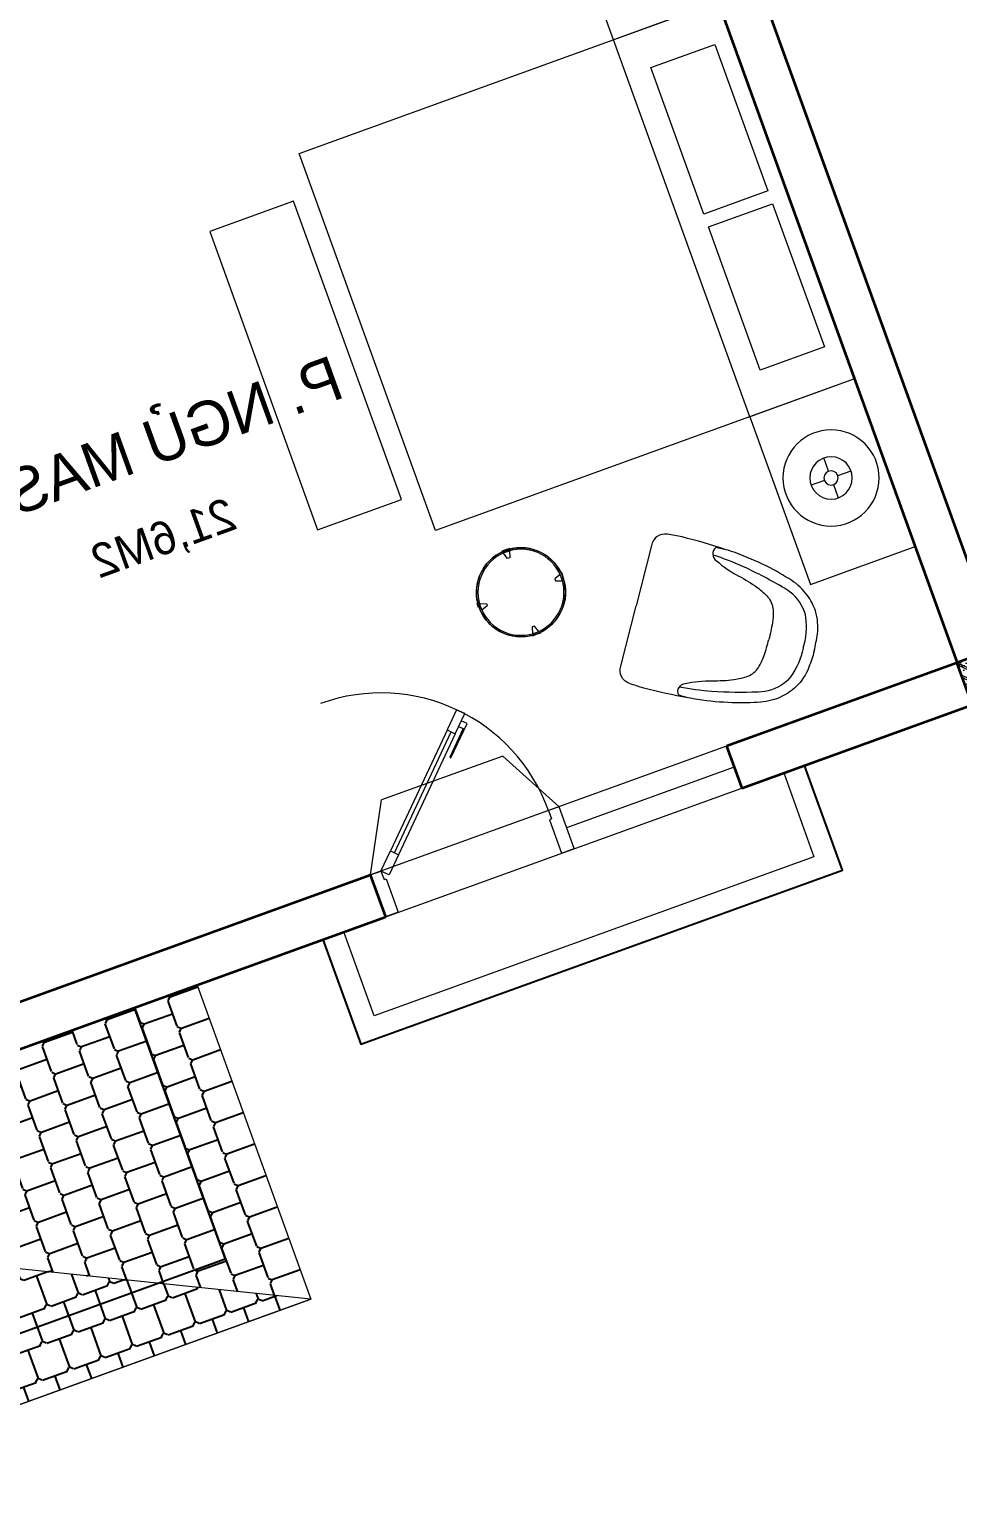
# Model space of a CAD drawing. Header units: metres. Extents: x 568332 to 569219, y 2065964 to 2066430.
# Drawn here: x 568593.08 to 568597.25, y 2066338.69 to 2066345.3 of the extents above; entities that cross this region are included whole.
import ezdxf

# ---------------------------------------------------------------- set-up
doc = ezdxf.new("R2010")
doc.units = ezdxf.units.M
for name, pattern in [('$AUDIT_BAD_LTYPE2', [0]), ('HIDDEN', [0.375, 0.25, -0.125]), ('HIDDEN2', [0.1875, 0.125, -0.0625])]:
    doc.linetypes.add(name, pattern=pattern)
doc.layers.get('0').update_dxf_attribs({"linetype": 'CONTINUOUS'})
doc.layers.get('DEFPOINTS').update_dxf_attribs({"linetype": 'CONTINUOUS'})
for name, color, linetype, lineweight in [('-DIM', 9, 'CONTINUOUS', 13), ('-DOOR', 137, 'CONTINUOUS', 9), ('-FURNITURE', 46, 'CONTINUOUS', 9), ('-HATCH', 8, 'CONTINUOUS', 5), ('-LINE1', 7, 'CONTINUOUS', 18), ('-LINE2', 252, 'CONTINUOUS', 9), ('-STEEL1', 1, 'CONTINUOUS', 35), ('-WALL', 4, 'CONTINUOUS', 35), ('TEXT25', 2, 'CONTINUOUS', 13)]:
    doc.layers.add(name, color=color, linetype=linetype, lineweight=lineweight)
doc.layers.add('13. NET HATCH', color=252, linetype='CONTINUOUS')
doc.layers.add('LoLK', color=6, linetype='CONTINUOUS')
doc.styles.add('SVN_AVO_thuong', font='')
doc.styles.add('T1', font='', dxfattribs={"height": 200})
doc.styles.get('SVN_AVO_thuong').set_extended_font_data('SVN-Avo')
doc.styles.get('T1').set_extended_font_data('VNgeometric Light')

# ---------------------------------------------------------------- blocks, each defined once
blk = doc.blocks.new('1800X2000')
at = {"layer": '-FURNITURE'}
blk.add_line((325497.3064970744, 17765.29446492715), (325497.3064973904, 19565.2944651944), dxfattribs=at)
for points in [[(323997.3057774993, 19565.2944651944), (325997.3064971831, 19565.2944651944), (325997.3064971831, 17765.29446484288), (323997.3057774993, 17765.29446484288)], [(325612.9490047574, 19390.79434491032), (325919.0064973457, 19390.79434491032), (325919.0064973457, 18691.29434485664), (325612.9490047574, 18691.29434485664)], [(325612.9490046239, 18629.79434491026), (325919.0064972151, 18629.79434491026), (325919.0064972151, 17946.79434485664), (325612.9490046239, 17946.79434485664)]]:
    blk.add_lwpolyline(points, close=True, dxfattribs=at)
blk = doc.blocks.new('12PLMP12')
at = {"color": 0, "linetype": 'ByBlock'}
for p, q in [((0, 1.25), (0, 3.75)), ((-1.25, 0), (-3.75, 0)), ((1.25, 0), (3.75, 0)), ((0, -1.25), (0, -3.75))]:
    blk.add_line(p, q, dxfattribs=at)
for radius in [8.5, 3.75, 1.25]:
    blk.add_circle((0, 0), radius, dxfattribs=at)
blk = doc.blocks.new('A$C7D524948')
at = {"layer": '-FURNITURE'}
for points in [[(-1.862645149230957e-09, 824.9500000011176, 0.02374928999430728), (-77.15000000130385, 820, 0.1110396266945436), (-175.0999999996275, 786.1500000022352, 0.08516816991690027), (-234.9500000011176, 733.25, 0.08855014736123698), (-281.5499999988824, 649.3499999996275, 0.02790636319614463), (-315.9500000011176, 525.5999999996275, 0.02834164487538841), (-340.4000000022352, 372.8000000007451, 0.04711987010175965), (-341.0999999996275, 283.4000000003725, 0.5135274654112972), (-284.5500000007451, 299.9500000011176, 0.05957759956988055), (-242.5500000026077, 413.6500000003725, -0.03446512451505389), (-213.1500000003725, 507.4499999992549, -0.05927668371543007), (-182.7500000009313, 564.2999999988824, -0.1661460996977688), (-133.4500000011176, 600.4000000003725, -0.0525641271264061), (-75.80000000074506, 611.9500000011176, -0.02855401869774651), (-1.862645149230957e-09, 614.6500000003725, -3.543335205159532)], [(-1.862645149230957e-09, 824.9500000011176, -0.02374928999430728), (77.14999999850988, 820.0000000018626, -0.1110396266945436), (175.0999999986961, 786.1500000003725, -0.08516816991690027), (234.9499999992549, 733.25, -0.08855014736123698), (281.5499999988824, 649.3499999996275, -0.02790636319614463), (315.9500000011176, 525.5999999996275, -0.02834164487538841), (340.3999999985099, 372.8000000007451, -0.04711987010175965), (341.0999999996275, 283.4000000022352, -0.5135274654112972), (284.5500000007451, 299.9499999992549, -0.05957759956988055), (242.5499999988824, 413.6499999985099, 0.03446512451505389), (213.1499999994412, 507.4500000011176, 0.05927668371543007), (182.75, 564.3000000007451, 0.1661460996977688), (133.4499999983236, 600.4000000003725, 0.0525641271264061), (75.79999999888241, 611.9499999992549, 0.02855401869774651), (-1.862645149230957e-09, 614.6500000003725, 3.543335205159532)], [(-0.5500000007450581, 774.1500000003725, 0.1055837687742558), (-137.8000000007451, 751.3000000007451, 0.08397584501256396), (-176, 728.25, 0.1493020227225411), (-241.2000000011176, 626.1999999992549, 0.02490854660583826), (-289.25, 424.1500000003725, 0.02643887537121914), (-306.5679914960638, 278.4068524483591, -0.8863330528017872)], [(-0.5500000007450581, 774.1500000003725, -0.1055837687742558), (136.6999999992549, 751.3000000007451, -0.08397584501256396), (174.8999999985099, 728.2500000018626, -0.1493020227225411), (240.0999999986961, 626.1999999992549, -0.02490854660583826), (288.1499999975786, 424.1500000003725, -0.02643887537121914), (305.467991495505, 278.4068524483591, 0.8863330528017872)], [(-342.8562581948936, 328.1164919566363, 0.02267140514630937), (-350.039135296829, 124.5, 0.01212164544072816), (-345.6391352973878, 57.0500000026077, 0.4055082152921144), (-279.3891352973878, 0), (0, 0)], [(342.8562581939623, 328.1164919547737, -0.02267140514630937), (350.0391352958977, 124.5, -0.01212164544072816), (345.6391352955252, 57.05000000074506, -0.4055082152921144), (279.3891352964565, 0), (0, 0)]]:
    blk.add_lwpolyline(points, format="xyb", dxfattribs=at)
blk = doc.blocks.new('tbl1')
at = {"layer": '-FURNITURE'}
for points in [[(-19.7318235830171, 199.0618887953169), (-20.00000000081491, 202.1778609547764), (19.99999999918509, 202.1778609547764), (19.73182358138729, 199.0618887953169), (-8.149072527885437e-10, 200.1778609545727)], [(-202.1778609555913, -20), (-202.1778609555913, 20), (-199.0618887961609, 19.7318235822022), (-200.1778609553294, 9.313225746154785e-10), (-199.0618887961609, -19.73182358033955)], [(202.1778609539615, -20), (199.0618887945311, -19.73182358033955), (200.1778609537287, 9.313225746154785e-10), (200.2090254699579, 19.83055200098897), (202.1778609539615, 20)], [(19.99999999918509, -202.1778609547764), (-20.00000000081491, -202.1778609547764), (-19.7318235830171, -199.061888795346), (-8.149072527885437e-10, -200.1778609546018), (19.73182358138729, -199.061888795346)]]:
    blk.add_hatch(color=256, dxfattribs=at).paths.add_polyline_path(points, flags=0)
at = {"layer": '-FURNITURE', "flags": 128}
for points in [[(-19.7318235830171, 199.061888795346), (-20.00000000081491, 202.1778609547764), (-8.149072527885437e-10, 202.1778609547764), (19.99999999918509, 202.1778609547764), (19.73182358138729, 199.061888795346)], [(-202.1778609555913, 0), (-202.1778609555913, 20), (-199.0618887961609, 19.7318235822022)], [(202.1778609539615, 0), (202.1778609539615, 20), (199.0618887945311, 19.7318235822022)], [(-19.7318235830171, -199.061888795346), (-20.00000000081491, -202.1778609547764), (-8.149072527885437e-10, -202.1778609547764), (19.99999999918509, -202.1778609547764), (19.73182358138729, -199.061888795346)]]:
    blk.add_lwpolyline(points, dxfattribs=at)
for points in [[(14.99999999918509, 193), (-15.00000000081491, 193), (-5.000000000814907, 163), (-8.149072527885437e-10, 163), (4.999999999185093, 163)], [(-193.0000000008149, -15), (-193.0000000008149, 15), (-163.0000000008149, 5), (-163.0000000008149, 0), (-163.0000000008149, -5)], [(192.9999999991851, -15), (192.9999999991851, 15), (162.9999999991851, 5), (162.9999999991851, 0), (162.9999999991851, -5)], [(14.99999999918509, -193), (-15.00000000081491, -193), (-5.000000000814907, -163), (-8.149072527885437e-10, -163), (4.999999999185093, -163)]]:
    blk.add_lwpolyline(points, close=True, dxfattribs=at)
at = {"layer": '-FURNITURE'}
for radius in [200.0000000000002, 193.0000000000002]:
    blk.add_circle((-8.149072527885437e-10, 0), radius, dxfattribs=at)
for radius, start, end in [(199.9999999999999, 90, 270), (199.9999999999998, 270, 90)]:
    blk.add_arc((0, 0), radius, start, end, dxfattribs=at)
blk = doc.blocks.new('*U159')
at = {"linetype": '$AUDIT_BAD_LTYPE2'}
for p, q in [((134.8528137423857, 56.56854249492379), (559.116882454313, 480.832611206851)), ((573.2590180780439, 466.69047558312), (148.9949493661167, 42.42640687119284))]:
    blk.add_line(p, q, dxfattribs=at)
for points in [[(544.974746830582, 494.9747468305819), (573.2590180780439, 466.69047558312), (643.9696961966987, 537.4011537017748), (615.6854249492368, 565.6854249492367), (544.974746830582, 494.9747468305819)], [(547.0295477225062, 497.0295477225062), (120.7106781186548, 70.71067811865474)], [(120.7106781186548, 70.71067811865474), (148.9949493661167, 42.42640687119284), (78.2842712474619, -28.2842712474619), (50, 0), (120.7106781186548, 70.71067811865474)]]:
    blk.add_lwpolyline(points)
for points in [[(518.6601255723684, 372.1119246041146), (638.5991009923586, 492.0509000241046), (618.6092717556935, 512.0407292607696), (598.6194425190491, 492.0509000241252), (614.6113059083771, 476.0590366347973), (514.6621597250313, 376.1098904514517)], [(0, 0), (50, 0), (50, -40), (60, -40), (60, -199.3588634537518), (0, -199.3588634537518)], [(899.9999999999982, 1.3252863207713e-28), (849.9999999999982, 1.3252863207713e-28), (849.9999999999982, -40.00000000000001), (839.9999999999982, -40.00000000000001), (839.9999999999982, -199.3588634537518), (899.9999999999982, -199.3588634537518)]]:
    blk.add_lwpolyline(points, close=True)
at = {"linetype": '$AUDIT_BAD_LTYPE2', "ltscale": 0.3}
blk.add_arc((50, 0), 799.9999999999982, 0, 90, dxfattribs=at)
blk = doc.blocks.new('18x35')
at = {"layer": '-HATCH'}
h = blk.add_hatch(dxfattribs=at)
h.set_pattern_fill('CHAU-01', color=256, scale=10, angle=-1.272221872585407e-14, pattern_type=2)
h.set_pattern_definition([(49.99999999999999, (0, 0), (71.72601826007535, -6.275213498259527), [7.5, -82.5]), (355, (0, 0), (-13.87513336129999, 75.21921337000119), [6, -66]), (100.4514, (5.977167999997619, -0.5229339999999638), (57.85093817140217, 68.94395420609534), [6.374019000000001, -70.1142112]), (46.18419999999998, (0, 20), (106.7241048625644, -16.55190143290183), [11.25, -123.75]), (96.63559999999998, (8.89367449999554, 18.62066930000003), (93.46627055487036, 97.41178709004416), [9.561028799999994, -105.1713]), (351.1842, (0, 20), (93.46619451336275, 97.41186009253245), [9, -99]), (20.99999999999998, (10, 15), (59.69070521184616, -40.2618890665339), [7.5, -82.5]), (326.0000000000001, (10, 15), (24.33153319215819, 72.5150045046853), [6, -66]), (71.45139999999999, (14.97422329999972, 11.64483940000002), (84.022262858149, 32.25304967099522), [6.374019000000001, -70.1142112]), (37.49999999999998, (0, 0), (1.215985531729074, 33.28938538313115), [0, -65.19999999999999, 0, -67, 0, -66.25]), (7.499999999999987, (0, 0), (26.30695374421487, 39.44117118823602), [0, -38.2, 0, -63.7, 0, -25.25]), (327.5, (-22.30000000000291, 0), (53.3822436172409, -2.255487173437988), [0, -25, 0, -78, 0, -103.5]), (317.5, (-32.30000000000291, 0), (58.31861693423862, 10.01049823323176), [0, -32.5, 0, -51.8, 0, -73.5]), (44.99999999999999, (0, 0), (-30.05203820042826, 30.05203820042828), []), (44.99999999999999, (0, 12.25), (-30.05203820042826, 30.05203820042828), [])])
h.paths.add_polyline_path([(96508.03118051568, 47993.04977023201), (96508.03118051568, 47793.04977023201), (96708.03118051568, 47793.04977023201), (96708.03118051568, 47993.04977023201)])
at = {"layer": '-STEEL1'}
blk.add_lwpolyline([(96508.03118051568, 47793.04977023201), (96708.03118051568, 47793.04977023201), (96708.03118051568, 47993.04977023201), (96508.03118051568, 47993.04977023201)], close=True, dxfattribs=at)
blk = doc.blocks.new('M3-T3.3')
at = {"layer": '13. NET HATCH'}
h = blk.add_hatch(dxfattribs=at)
h.set_pattern_fill('MAIGO-12', color=256, scale=0.3, angle=109.8842957687726)
h.set_pattern_definition([(109.8842957687726, (568394.8598179207, 2066235.601693816), (-0.1665663439768518, 0.01951033198551707), [0.12, -0.03, 0.12, -0.03]), (199.8842957687725, (568394.850814027, 2066235.582486268), (-0.1155480719745247, -0.1215468759901712), [0.135, -0.165]), (154.8842957687725, (568394.870021575, 2066235.573482375), (-0.1665663439800207, 0.01951033198588826), [0.021213203436, -0.4030508652]), (244.8842957687726, (568394.8598179207, 2066235.601693816), (-0.115548071976723, -0.1215468759924836), [0.021213203436, -0.4030508652000001])])
h.paths.add_polyline_path([(568607.8494543405, 2066346.081672367), (568604.9341772962, 2066345.027726362), (568605.4443600163, 2066343.617154282)])
h = blk.add_hatch(dxfattribs=at)
h.set_pattern_fill('MAIGO-12', color=256, scale=0.3, angle=19.88429576877256)
h.set_pattern_definition([(19.88429576877256, (568394.9750632086, 2066235.547670454), (0.01951033198551706, 0.1665663439768518), [0.12, -0.03, 0.12, -0.03]), (109.8842957687726, (568394.9558556606, 2066235.556674348), (-0.1215468759901712, 0.1155480719745247), [0.135, -0.165]), (64.88429576877257, (568394.9468517669, 2066235.5374668), (0.01951033198588824, 0.1665663439800207), [0.02121320343600001, -0.4030508652000001]), (154.8842957687725, (568394.9750632086, 2066235.547670454), (-0.1215468759924836, 0.115548071976723), [0.021213203436, -0.4030508652])])
h.paths.add_polyline_path([(568608.3595453113, 2066344.671532987), (568605.4443600163, 2066343.617154282), (568607.8494543405, 2066346.081672367)])
at = {"layer": '-DOOR'}
blk.add_line((568602.4551484375, 2066344.237414008), (568603.207454762, 2066344.509511899), dxfattribs=at)
blk.add_lwpolyline([(568602.421128348, 2066344.331474012), (568604.0197792611, 2066344.909682019), (568604.087810192, 2066344.72158339), (568602.4891607449, 2066344.143375913)], dxfattribs=at)
at = {"layer": '-FURNITURE'}
for points in [[(568600.0412219813, 2066347.676376285), (568600.3133194316, 2066346.924071176), (568600.7835101249, 2066347.094132083), (568600.5114126746, 2066347.846437192)], [(568602.35118489, 2066347.455516069), (568602.7273374447, 2066347.591564795), (568603.2116508072, 2066346.252517273), (568602.8354982525, 2066346.116468547)], [(568601.1976361468, 2066344.479079571), (568600.925538696, 2066345.23138468), (568601.3957293893, 2066345.401445586), (568601.6678268401, 2066344.649140477)]]:
    blk.add_lwpolyline(points, close=True, dxfattribs=at)
at = {"layer": '-LINE1'}
for points in [[(568607.8494543405, 2066346.081672367), (568604.9341772962, 2066345.027726362), (568605.4443600163, 2066343.617154282), (568607.8494543405, 2066346.081672367)], [(568608.3595453113, 2066344.671532987), (568605.4443600163, 2066343.617154282), (568607.8494543405, 2066346.081672367), (568607.8494543405, 2066346.081672367), (568608.3595487258, 2066344.671534222)], [(568602.2070434642, 2066344.041350698), (568602.3771113829, 2066343.571140617), (568604.5399745479, 2066344.353459562), (568604.3699206532, 2066344.823630868)], [(568602.3010816028, 2066344.075362879), (568602.4371367304, 2066343.699192623), (568604.4119248376, 2066344.413483834), (568604.2758825145, 2066344.789618687)]]:
    blk.add_lwpolyline(points, dxfattribs=at)
blk.add_lwpolyline([(568605.4443600163, 2066343.617154282), (568608.3595487258, 2066344.671534222), (568607.8495150162, 2066346.081694312), (568604.9343263067, 2066345.027314372)], close=True, dxfattribs=at)
at = {"layer": '-LINE2', "linetype": 'HIDDEN2', "ltscale": 10}
for p, q in [((568603.2222617571, 2066344.94003524), (568603.7669161274, 2066345.137244725)), ((568604.0197792611, 2066344.909682019), (568603.7669161274, 2066345.137244725)), ((568603.1734820973, 2066344.60344078), (568603.2222617571, 2066344.94003524))]:
    blk.add_line(p, q, dxfattribs=at)
at = {"layer": '-WALL'}
for p, q in [((568601.2666660318, 2066343.701217952), (568599.2256200768, 2066349.343392313)), ((568599.8217087191, 2066348.282516221), (568601.3864480827, 2066343.957220987)), ((568605.8058412467, 2066345.555649069), (568604.0197858287, 2066344.909659669)), ((568606.1566810017, 2066345.469862868), (568604.0878101913, 2066344.721583392)), ((568604.0878101913, 2066344.721583392), (568604.0197858287, 2066344.909659669)), ((568601.3864480827, 2066343.957220987), (568602.4211350406, 2066344.331451708)), ((568602.4211350406, 2066344.331451708), (568602.4891618344, 2066344.143376309)), ((568602.4891618344, 2066344.143376309), (568601.2666660318, 2066343.701217952))]:
    blk.add_line(p, q, dxfattribs=at)
at = {"layer": 'DEFPOINTS', "color": 2}
blk.add_lwpolyline([(568596.1647185824, 2066357.806880592), (568602.7474012445, 2066360.187796758), (568607.849359589, 2066346.082103998), (568604.3699246073, 2066344.823619936), (568604.5399829764, 2066344.353462611), (568602.3771113829, 2066343.571140617), (568602.2070474183, 2066344.041339765), (568601.266696599, 2066343.701133454), (568596.1647185824, 2066357.806880592)], dxfattribs=at)
at = {"layer": 'DEFPOINTS', "linetype": 'HIDDEN', "ltscale": 5}
blk.add_lwpolyline([(568605.6244378883, 2066344.001305242), (568608.2575057704, 2066344.953646319), (568607.8493595944, 2066346.082103983), (568605.2162917122, 2066345.129762906)], close=True, dxfattribs=at)
at = {"layer": '-DIM', "xscale": -0.001, "yscale": 0.001, "zscale": 0.001, "rotation": 19.88429575872133}
blk.add_blockref('1800X2000', (568913.5297019605, 2066439.404027417), dxfattribs=at)
at = {"layer": '-DOOR', "xscale": -0.001, "yscale": 0.001, "zscale": 0.001, "rotation": 19.88429576877256}
blk.add_blockref('*U159', (568604.0197858295, 2066344.909659667), dxfattribs=at)
at = {"layer": '-FURNITURE'}
for name, p, xscale, yscale, zscale, rotation in [('A$C7D524948', (568602.3303205072, 2066345.076094491), 0.0009999999999999996, 0.0009999999999999996, 0.0009999999999999996, 144.0062155172339), ('12PLMP12', (568601.2905892415, 2066344.957110188), 0.02540000000083849, 0.02540000000083849, 0.02540000000083849, 109.8842957960831)]:
    blk.add_blockref(name, p, dxfattribs=dict(at, xscale=xscale, yscale=yscale, zscale=zscale, rotation=rotation))
at = {"layer": '-STEEL1', "xscale": 0.001, "yscale": 0.001, "zscale": 0.001, "rotation": 19.88429576877256}
blk.add_blockref('18x35', (568526.767181253, 2066265.934660308), dxfattribs=at)
at = {"layer": '-WALL', "xscale": 0.001, "yscale": 0.001, "zscale": 0.001, "rotation": 19.88429576877256}
blk.add_blockref('tbl1', (568602.688917746, 2066345.453026629), dxfattribs=at)
at = {"layer": 'TEXT25'}
for s, height, style, p in [('P. NGỦ MASTER ', 0.2, 'SVN_AVO_thuong', (568602.7291069586, 2066346.629079707)), ('21,6M2', 0.15, 'T1', (568603.4773819804, 2066346.484441062))]:
    blk.add_text(s, height=height, rotation=19.88429576801634, dxfattribs=dict(at, style=style)).set_placement(p)

msp = doc.modelspace()

# ---------------------------------------------------------------- block references
at = {"layer": 'LoLK', "xscale": -1, "rotation": 39.76534617251417}
msp.add_blockref('M3-T3.3', (2327390.76896625, 841707.7234019606), dxfattribs=at)

doc.saveas('drawing.dxf')
